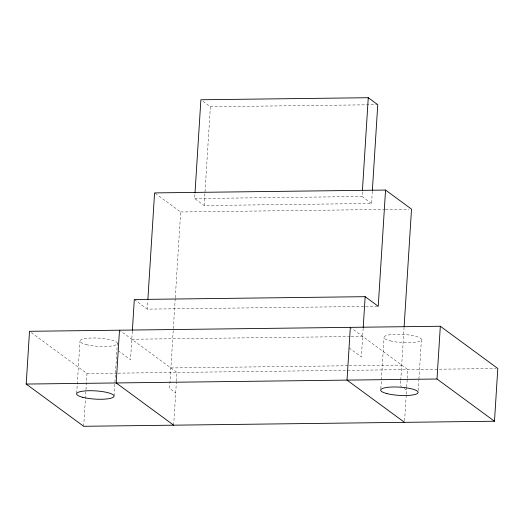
<?xml version="1.0" encoding="UTF-8"?>
<svg xmlns="http://www.w3.org/2000/svg" width="524" height="524" viewBox="0 0 524 524"><rect width="100%" height="100%" fill="white"/><g stroke="black" fill="none" stroke-linecap="round" stroke-linejoin="round"><path stroke-width="0.39" stroke-dasharray="2.62 1.97" d="M76.707 393.288L79.975 341.353M83.676 426.287L86.997 373.54L29.521 331.306M114.029 395.889L117.35 343.141M132.33 331.142L130.528 359.785L118.208 350.739M377.424 306.311L147.27 309.14L147.781 301.012M175.232 298.529L169.573 388.474L175.684 392.967M175.285 297.711L180.675 211.971L154.587 192.904M173.66 425.18L176.385 381.911M176.431 381.118L176.981 372.433L120.147 330.677M372.315 191.227L371.542 203.476L204.157 205.532L194.666 198.557L195.026 192.845M204.157 205.532L210.373 106.745L202.146 100.7M371.542 203.476L362.051 196.5L362.359 191.601M363.165 328.306L361.364 356.949L349.05 347.897M380.837 388.736L381.348 380.621M381.4 379.815L384.053 337.613M400.709 380.896L400.408 385.638L401.633 386.535M400.762 380.11L404.063 327.539M404.6 420.733L406.224 394.958M406.27 394.159L406.676 387.76M406.722 386.967L407.22 379.075M407.272 378.282L407.816 369.59L351.637 328.319M418.211 390.531L418.873 379.979M418.925 379.166L421.427 339.401M210.373 106.745L376.939 104.695M194.666 198.557L362.051 196.5M180.675 211.971L384.505 209.462M385.323 209.456L409.061 209.161M131.819 339.251L350.379 336.565M351.198 336.552L362.654 336.415M170.863 367.94L348.493 365.752M349.311 365.745L401.705 365.097M86.997 373.54L117.265 373.167M118.083 373.154L496.163 368.51M404.083 388.33L406.526 390.131M134.314 299.518L147.27 309.14M390.242 340.836A18.746 4.12 3.6 0 0 421.054 340.456A18.746 4.12 3.6 0 0 396.923 334.233A18.746 4.12 3.6 0 0 390.242 340.836M86.165 344.576A18.746 4.12 3.6 0 0 116.97 344.196A18.746 4.12 3.6 0 0 92.846 337.973A18.746 4.12 3.6 0 0 86.165 344.576"/><path stroke-width="0.79" d="M26.2 384.059L29.521 331.306L440.324 326.256L497.8 368.49L494.479 421.237L83.676 426.287L26.2 384.059L437.003 379.009L494.479 421.237M119.498 330.199L116.184 382.952L173.66 425.18M132.375 330.33L134.314 299.518L365.156 296.682L378.243 306.298L385.553 190.061L154.587 192.904L147.886 299.381M195.026 192.845L200.882 99.77L368.261 97.713L377.758 104.689L372.361 190.415M350.34 327.362L347.019 380.11L404.502 422.344M362.405 190.782L368.261 97.713M363.217 327.493L365.156 296.682M404.115 326.721L411.517 209.135L385.553 190.061M437.003 379.009L440.324 326.256M386.928 393.583A18.746 4.12 3.6 0 0 417.733 393.203A18.746 4.12 3.6 0 0 393.609 386.981A18.746 4.12 3.6 0 0 386.928 393.583M82.844 397.323A18.746 4.12 3.6 0 0 113.656 396.943A18.746 4.12 3.6 0 0 89.525 390.721A18.746 4.12 3.6 0 0 82.844 397.323"/></g></svg>
